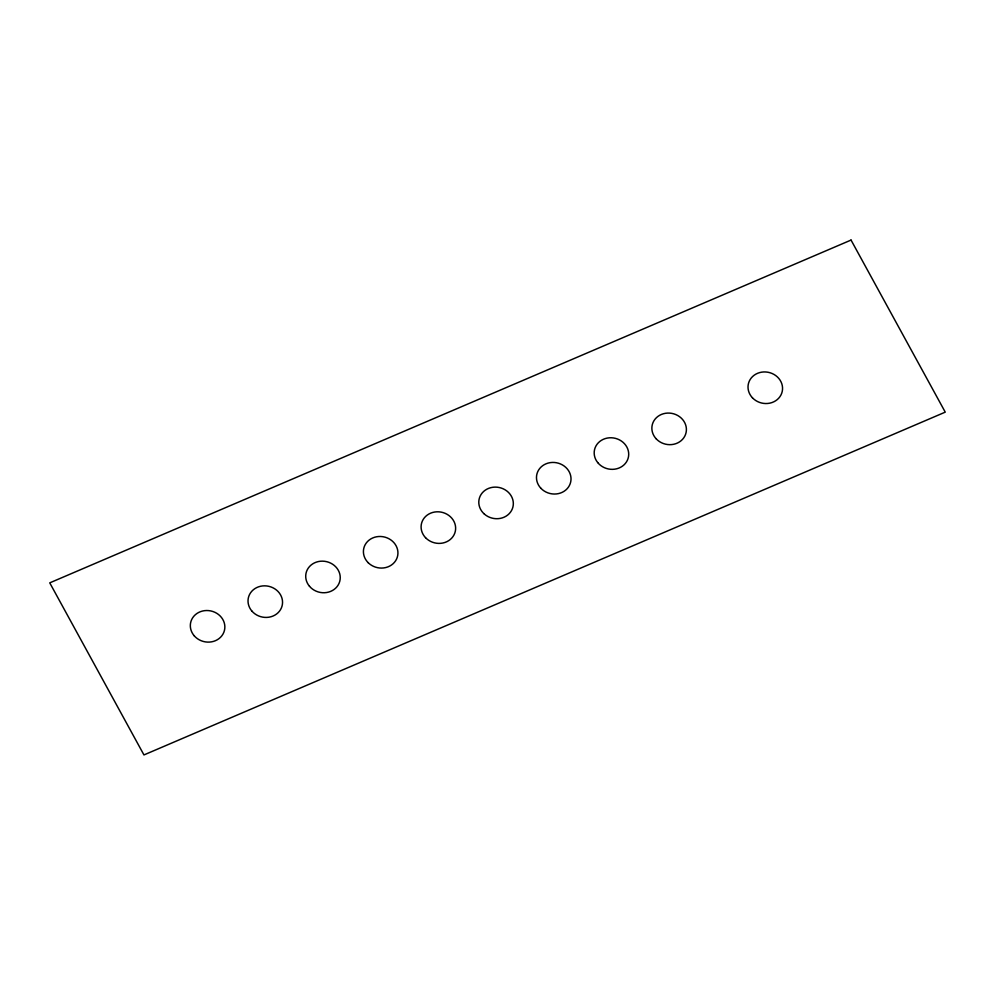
<?xml version="1.0" encoding="UTF-8"?>
<svg xmlns="http://www.w3.org/2000/svg" width="995" height="995" viewBox="0 0 995 995"><rect width="100%" height="100%" fill="white"/><g stroke="black" fill="none" stroke-linecap="round" stroke-linejoin="round"><path stroke-width="1.49" d="M851.048 240.069L49.75 582.859L143.952 754.931L945.25 412.141L851.048 240.069M194.348 635.942A17.35 15.721 12.8 0 0 223.825 632.347A17.35 15.721 12.8 0 0 204.584 610.656A17.35 15.721 12.8 0 0 194.348 635.942M251.847 611.029A17.35 15.721 12.8 0 0 281.398 607.933A17.35 15.721 12.8 0 0 262.593 585.931A17.35 15.721 12.8 0 0 251.847 611.029M309.482 586.279A17.35 15.721 12.8 0 0 339.059 583.331A17.35 15.721 12.8 0 0 320.378 561.242A17.35 15.721 12.8 0 0 309.482 586.279M368.225 562.735A17.35 15.721 12.8 0 0 397.266 557.299A17.35 15.721 12.8 0 0 376.508 536.79A17.35 15.721 12.8 0 0 368.225 562.735M425.537 537.673A17.35 15.721 12.8 0 0 454.802 533.096A17.35 15.721 12.8 0 0 434.74 512.015A17.35 15.721 12.8 0 0 425.537 537.673M484.366 514.079A17.35 15.721 12.8 0 0 512.922 507.002A17.35 15.721 12.8 0 0 490.871 487.649A17.35 15.721 12.8 0 0 484.366 514.079M597.709 462.588A17.35 15.721 12.8 0 0 627.385 460.25A17.35 15.721 12.8 0 0 609.226 437.812A17.35 15.721 12.8 0 0 597.709 462.588M540.919 488.309A17.35 15.721 12.8 0 0 570.185 483.732A17.35 15.721 12.8 0 0 550.135 462.65A17.35 15.721 12.8 0 0 540.919 488.309M656.302 438.944A17.35 15.721 12.8 0 0 685.567 434.367A17.35 15.721 12.8 0 0 665.518 413.286A17.35 15.721 12.8 0 0 656.302 438.944M752.456 397.813A17.35 15.721 12.8 0 0 781.722 393.236A17.35 15.721 12.8 0 0 761.672 372.155A17.35 15.721 12.8 0 0 752.456 397.813"/></g></svg>
